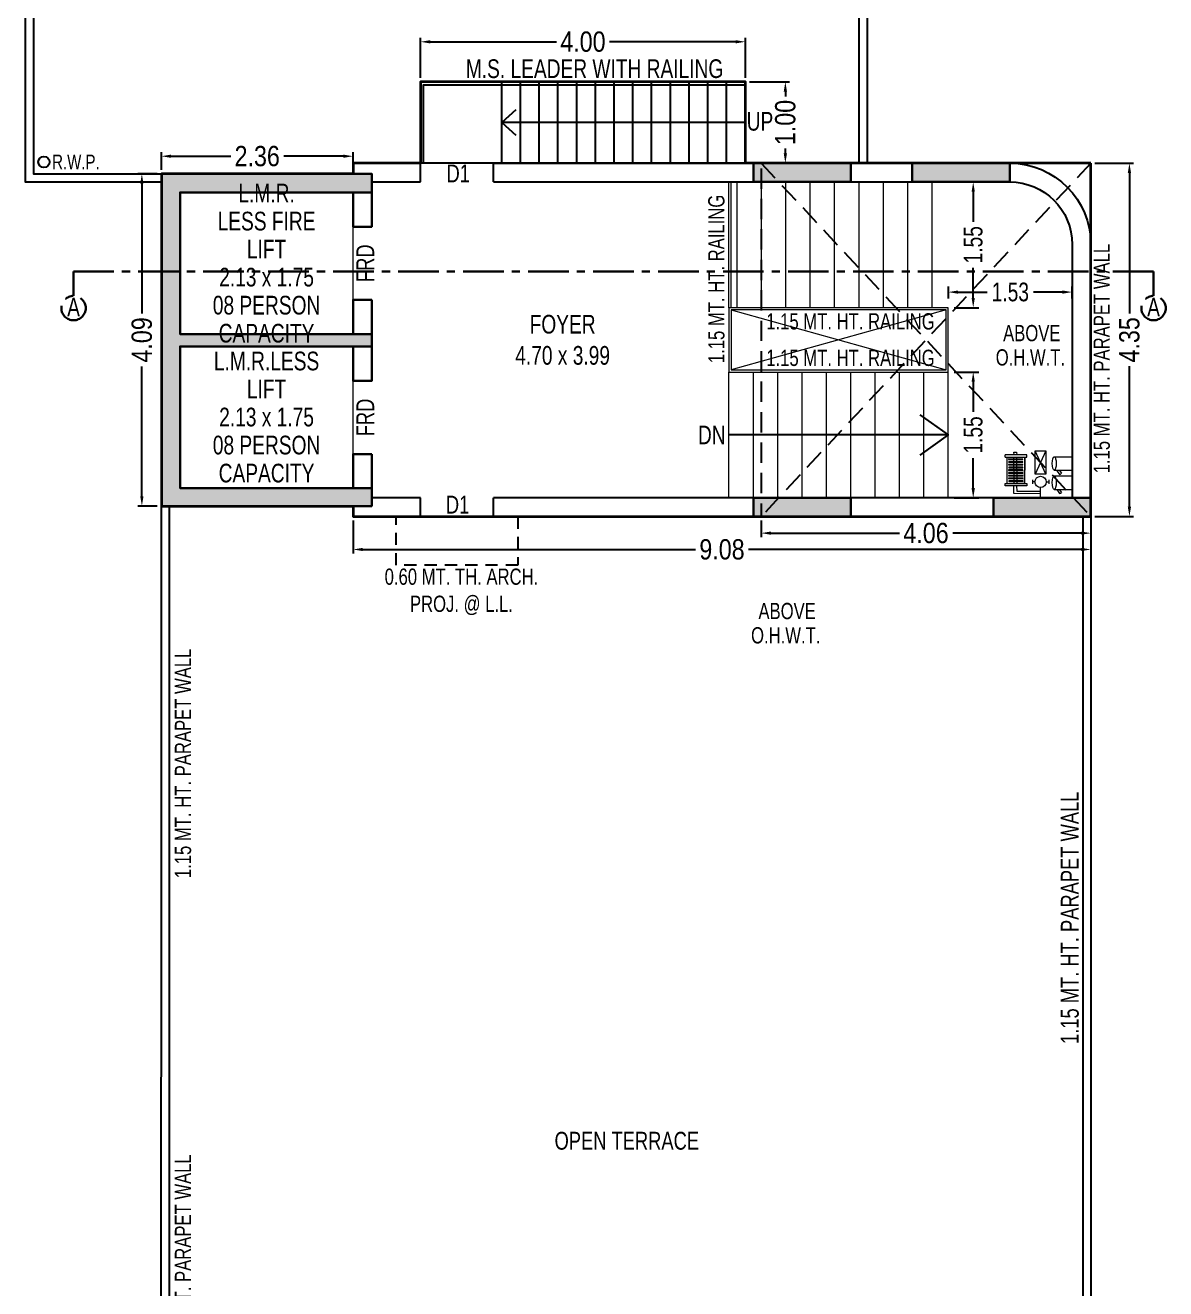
# Model space of a CAD drawing. Header units: millimetres. Extents: x 49 to 419, y 19 to 121.
# Drawn here: x 350.95 to 364.99, y 40.55 to 56.11 of the extents above; entities that cross this region are included whole.
import ezdxf
from ezdxf.enums import TextEntityAlignment as Align

# ---------------------------------------------------------------- set-up
doc = ezdxf.new("R2010")
doc.units = ezdxf.units.MM
doc.header["$MEASUREMENT"] = 0
doc.header["$PDMODE"] = 32
doc.header["$PDSIZE"] = 0.3
for name, pattern in [('CENTER', [2, 1.25, -0.25, 0.25, -0.25]), ('CONTINOUS', [0]), ('HIDDEN', [0.375, 0.25, -0.125])]:
    doc.linetypes.add(name, pattern=pattern)
for name, color, linetype, lineweight in [('A_BUILT UP', 1, 'Continuous', 35), ('A_DIM', 7, 'Continuous', 25), ('A_DOOR', 34, 'Continuous', 20), ('A_FIRE SYSTEM', 1, 'HIDDEN', 25), ('A_SECTION LINE', 7, 'CENTER', 30), ('g-ele-01', 7, 'Continuous', 9), ('g-ele-03', 147, 'Continuous', 5), ('g-ele02', 4, 'Continuous', 9), ('g-r.c.c', 5, 'Continuous', 30), ('g-sol250', 250, 'Continuous', 9)]:
    doc.layers.add(name, color=color, linetype=linetype, lineweight=lineweight)
for name, color, linetype in [('A_PARAPET', 4, 'Continuous'), ('A_PROJ.', 42, 'HIDDEN'), ('A_STAIR', 144, 'Continuous'), ('A_TEXT', 7, 'Continuous'), ('A_TEXT C.', 7, 'Continuous'), ('A_Text D&W', 7, 'Continuous'), ('A_Wall', 7, 'Continuous'), ('K STAIR & LIFT', 7, 'Continuous')]:
    doc.layers.add(name, color=color, linetype=linetype)
doc.styles.add('AAL', font='simplex.shx')
doc.styles.add('Dinesh', font='swisscl.ttf')
doc.styles.add('ROMAND', font='swissc.ttf')
doc.styles.add('SWISS', font='swisscl.ttf')
doc.dimstyles.new('Dim', dxfattribs={"dimtxt": 0.21, "dimasz": 0.1, "dimexe": 0.0625, "dimexo": 0.0625, "dimgap": 9e-05, "dimtad": 0, "dimtoh": 1, "dimzin": 0, "dimdsep": 46, "dimtxsty": 'Dinesh', "dimcen": 0, "dimclrd": 256, "dimclre": 256, "dimclrt": 256, "dimadec": 0, "dimazin": 0, "dimtfac": 1, "dimtofl": 0, "dimtmove": 0, "dimatfit": 3, "dimfxl": 0, "dimtolj": 1, "dimtzin": 0, "dimlwd": -1, "dimarcsym": 1})
doc.dimstyles.new('GP', dxfattribs={"dimtxt": 0.23, "dimasz": 0.125, "dimexe": 0.025, "dimexo": 0.1, "dimgap": 0.05, "dimtad": 0, "dimzin": 0, "dimdsep": 46, "dimtxsty": 'AAL', "dimblk": 'ARCHTICK', "dimcen": -90, "dimdle": 0.025, "dimse1": 1, "dimse2": 1, "dimclrd": 256, "dimclre": 256, "dimclrt": 256, "dimazin": 0, "dimtfac": 1, "dimtix": 1, "dimtmove": 2, "dimatfit": 1, "dimfxl": 0.18, "dimtolj": 1, "dimtzin": 0, "dimlwd": -1, "dimlwe": -1, "dimarcsym": 2})
doc.dimstyles.new('S-100', dxfattribs={"dimtxt": 0.23, "dimasz": 0.12, "dimexe": 0.1, "dimexo": 0, "dimgap": 0.1, "dimtad": 0, "dimzin": 0, "dimdsep": 46, "dimtxsty": 'ROMAND', "dimblk1": 'OBLIQUE', "dimblk2": 'OBLIQUE', "dimsah": 1, "dimcen": 0, "dimdle": 0.1, "dimclrd": 7, "dimclre": 7, "dimclrt": 7, "dimadec": 0, "dimazin": 0, "dimtfac": 1, "dimtix": 1, "dimtofl": 0, "dimtmove": 2, "dimatfit": 3, "dimldrblk": 'OBLIQUE', "dimfxl": 0.1, "dimtolj": 1, "dimtzin": 0, "dimarcsym": 0})

# ---------------------------------------------------------------- blocks, each defined once
blk = doc.blocks.new('*D24')
at = {"layer": 'A_DIM', "transparency": 16777216}
for p, q in [((364.117, 54.41), (364.591, 54.41)), ((364.117, 50.058), (364.591, 50.058))]:
    blk.add_line(p, q, dxfattribs=at)
at = {"layer": 'A_DIM', "color": 7, "linetype": 'Continuous', "transparency": 16777216}
for p, q in [((364.541, 54.29), (364.541, 52.56)), ((364.541, 50.178), (364.541, 51.908))]:
    blk.add_line(p, q, dxfattribs=at)
at = {"layer": 'A_DIM', "color": 7, "transparency": 16777216}
for points in [[(364.521, 54.29), (364.561, 54.29), (364.541, 54.41)], [(364.521, 50.178), (364.561, 50.178), (364.541, 50.058)]]:
    blk.add_solid(points, dxfattribs=at)
at = {"layer": 'Defpoints', "color": 0, "transparency": 16777216}
for p in [(364.067, 54.41), (364.067, 50.058), (364.541, 50.058)]:
    blk.add_point(p, dxfattribs=at)
at = {"layer": 'A_DIM', "color": 7, "transparency": 16777216, "insert": (364.541, 52.234), "char_height": 0.25, "attachment_point": 5, "rotation": 90, "style": 'ROMAND'}
blk.add_mtext('\\A1;4.35', dxfattribs=at)
blk = doc.blocks.new('*D25')
at = {"layer": 'A_DIM', "transparency": 16777216}
for p, q in [((352.623, 54.329), (352.623, 54.545)), ((354.983, 54.329), (354.983, 54.545))]:
    blk.add_line(p, q, dxfattribs=at)
at = {"layer": 'A_DIM', "color": 7, "linetype": 'Continuous', "transparency": 16777216}
for p, q in [((352.743, 54.495), (353.478, 54.495)), ((354.863, 54.495), (354.129, 54.495))]:
    blk.add_line(p, q, dxfattribs=at)
at = {"layer": 'A_DIM', "color": 7, "transparency": 16777216}
for points in [[(352.743, 54.515), (352.743, 54.475), (352.623, 54.495)], [(354.863, 54.515), (354.863, 54.475), (354.983, 54.495)]]:
    blk.add_solid(points, dxfattribs=at)
at = {"layer": 'Defpoints', "color": 0, "transparency": 16777216}
for p in [(352.623, 54.495), (352.623, 54.279), (354.983, 54.279)]:
    blk.add_point(p, dxfattribs=at)
at = {"layer": 'A_DIM', "color": 7, "transparency": 16777216, "insert": (353.803, 54.495), "char_height": 0.25, "attachment_point": 5, "style": 'ROMAND'}
blk.add_mtext('\\A1;2.36', dxfattribs=at)
blk = doc.blocks.new('*D26')
at = {"layer": 'A_DIM', "transparency": 16777216}
for p, q in [((352.573, 54.279), (352.333, 54.279)), ((352.573, 50.188), (352.333, 50.188))]:
    blk.add_line(p, q, dxfattribs=at)
at = {"layer": 'A_DIM', "color": 7, "linetype": 'Continuous', "transparency": 16777216}
for p, q in [((352.383, 54.159), (352.383, 52.56)), ((352.383, 50.308), (352.383, 51.906))]:
    blk.add_line(p, q, dxfattribs=at)
at = {"layer": 'A_DIM', "color": 7, "transparency": 16777216}
for points in [[(352.363, 54.159), (352.403, 54.159), (352.383, 54.279)], [(352.363, 50.308), (352.403, 50.308), (352.383, 50.188)]]:
    blk.add_solid(points, dxfattribs=at)
at = {"layer": 'Defpoints', "color": 0, "transparency": 16777216}
for p in [(352.623, 54.279), (352.383, 50.188), (352.623, 50.188)]:
    blk.add_point(p, dxfattribs=at)
at = {"layer": 'A_DIM', "color": 7, "transparency": 16777216, "insert": (352.383, 52.233), "char_height": 0.25, "attachment_point": 5, "rotation": 90, "style": 'ROMAND'}
blk.add_mtext('\\A1;4.09', dxfattribs=at)
blk = doc.blocks.new('*D27')
at = {"layer": 'A_DIM', "transparency": 16777216}
for p, q in [((355.813, 55.46), (355.813, 55.954)), ((359.813, 55.46), (359.813, 55.954))]:
    blk.add_line(p, q, dxfattribs=at)
at = {"layer": 'A_DIM', "color": 7, "linetype": 'Continuous', "transparency": 16777216}
for p, q in [((355.933, 55.904), (357.486, 55.904)), ((359.693, 55.904), (358.14, 55.904))]:
    blk.add_line(p, q, dxfattribs=at)
at = {"layer": 'A_DIM', "color": 7, "transparency": 16777216}
for points in [[(355.933, 55.924), (355.933, 55.884), (355.813, 55.904)], [(359.693, 55.924), (359.693, 55.884), (359.813, 55.904)]]:
    blk.add_solid(points, dxfattribs=at)
at = {"layer": 'Defpoints', "color": 0, "transparency": 16777216}
for p in [(359.813, 55.904), (355.813, 55.41), (359.813, 55.41)]:
    blk.add_point(p, dxfattribs=at)
at = {"layer": 'A_DIM', "color": 7, "transparency": 16777216, "insert": (357.813, 55.904), "char_height": 0.25, "attachment_point": 5, "style": 'ROMAND'}
blk.add_mtext('\\A1;4.00', dxfattribs=at)
blk = doc.blocks.new('*D28')
at = {"layer": 'A_DIM', "transparency": 16777216}
for p, q in [((359.863, 55.41), (360.355, 55.41)), ((359.863, 54.41), (360.355, 54.41))]:
    blk.add_line(p, q, dxfattribs=at)
at = {"layer": 'A_DIM', "color": 7, "linetype": 'Continuous', "transparency": 16777216}
for p, q in [((360.305, 55.29), (360.305, 55.23)), ((360.305, 54.53), (360.305, 54.591))]:
    blk.add_line(p, q, dxfattribs=at)
at = {"layer": 'A_DIM', "color": 7, "transparency": 16777216}
for points in [[(360.285, 55.29), (360.325, 55.29), (360.305, 55.41)], [(360.285, 54.53), (360.325, 54.53), (360.305, 54.41)]]:
    blk.add_solid(points, dxfattribs=at)
at = {"layer": 'Defpoints', "color": 0, "transparency": 16777216}
for p in [(359.813, 55.41), (359.813, 54.41), (360.305, 54.41)]:
    blk.add_point(p, dxfattribs=at)
at = {"layer": 'A_DIM', "color": 7, "transparency": 16777216, "insert": (360.305, 54.91), "char_height": 0.25, "attachment_point": 5, "rotation": 90, "style": 'ROMAND'}
blk.add_mtext('\\A1;1.00', dxfattribs=at)
blk = doc.blocks.new('*D29')
at = {"layer": 'A_DIM', "transparency": 16777216}
for p, q in [((360.007, 50.008), (360.007, 49.804)), ((364.067, 50.008), (364.067, 49.804))]:
    blk.add_line(p, q, dxfattribs=at)
at = {"layer": 'A_DIM', "color": 7, "linetype": 'Continuous', "transparency": 16777216}
for p, q in [((360.127, 49.854), (361.709, 49.854)), ((363.947, 49.854), (362.365, 49.854))]:
    blk.add_line(p, q, dxfattribs=at)
at = {"layer": 'A_DIM', "color": 7, "transparency": 16777216}
for points in [[(360.127, 49.874), (360.127, 49.834), (360.007, 49.854)], [(363.947, 49.874), (363.947, 49.834), (364.067, 49.854)]]:
    blk.add_solid(points, dxfattribs=at)
at = {"layer": 'Defpoints', "color": 0, "transparency": 16777216}
for p in [(360.007, 50.058), (364.067, 50.058), (360.007, 49.854)]:
    blk.add_point(p, dxfattribs=at)
at = {"layer": 'A_DIM', "color": 7, "transparency": 16777216, "insert": (362.037, 49.854), "char_height": 0.25, "attachment_point": 5, "style": 'ROMAND'}
blk.add_mtext('\\A1;4.06', dxfattribs=at)
blk = doc.blocks.new('*D30')
at = {"layer": 'A_DIM', "transparency": 16777216}
for p, q in [((354.983, 50.008), (354.983, 49.603)), ((364.067, 50.008), (364.067, 49.603))]:
    blk.add_line(p, q, dxfattribs=at)
at = {"layer": 'A_DIM', "color": 7, "linetype": 'Continuous', "transparency": 16777216}
for p, q in [((355.103, 49.653), (359.199, 49.653)), ((363.947, 49.653), (359.851, 49.653))]:
    blk.add_line(p, q, dxfattribs=at)
at = {"layer": 'A_DIM', "color": 7, "transparency": 16777216}
for points in [[(355.103, 49.673), (355.103, 49.633), (354.983, 49.653)], [(363.947, 49.673), (363.947, 49.633), (364.067, 49.653)]]:
    blk.add_solid(points, dxfattribs=at)
at = {"layer": 'Defpoints', "color": 0, "transparency": 16777216}
for p in [(354.983, 50.058), (364.067, 50.058), (364.067, 49.653)]:
    blk.add_point(p, dxfattribs=at)
at = {"layer": 'A_DIM', "color": 7, "transparency": 16777216, "insert": (359.525, 49.653), "char_height": 0.25, "attachment_point": 5, "style": 'ROMAND'}
blk.add_mtext('\\A1;9.08', dxfattribs=at)
blk = doc.blocks.new('*D161')
at = {"layer": 'A_STAIR', "color": 7, "lineweight": -2, "transparency": 16777216}
for p, q in [((362.382, 51.838), (362.688, 51.838)), ((362.618, 51.718), (362.618, 51.347)), ((362.618, 50.408), (362.618, 50.779)), ((362.382, 50.288), (362.688, 50.288))]:
    blk.add_line(p, q, dxfattribs=at)
at = {"layer": 'A_STAIR', "color": 7, "transparency": 16777216}
for points in [[(362.598, 51.718), (362.638, 51.718), (362.618, 51.838)], [(362.598, 50.408), (362.638, 50.408), (362.618, 50.288)]]:
    blk.add_solid(points, dxfattribs=at)
at = {"layer": 'Defpoints', "color": 0, "transparency": 16777216}
for p in [(362.312, 51.838), (362.312, 50.288), (362.618, 50.288)]:
    blk.add_point(p, dxfattribs=at)
at = {"layer": 'A_STAIR', "color": 7, "transparency": 16777216, "insert": (362.618, 51.063), "char_height": 0.23, "attachment_point": 5, "rotation": 90, "style": 'Dinesh'}
blk.add_mtext('\\A1;1.55', dxfattribs=at)
blk = doc.blocks.new('_OBLIQUE')
at = {"color": 0, "linetype": 'ByBlock'}
blk.add_line((-0.5, -0.5), (0.5, 0.5), dxfattribs=at)
blk = doc.blocks.new('*D162')
at = {"layer": 'A_STAIR', "color": 7, "lineweight": -2, "transparency": 16777216}
for p, q in [((362.382, 54.179), (362.688, 54.179)), ((362.618, 54.059), (362.618, 53.689)), ((362.618, 52.75), (362.618, 53.12)), ((362.382, 52.63), (362.688, 52.63))]:
    blk.add_line(p, q, dxfattribs=at)
at = {"layer": 'A_STAIR', "color": 7, "transparency": 16777216}
for points in [[(362.598, 54.059), (362.638, 54.059), (362.618, 54.179)], [(362.598, 52.75), (362.638, 52.75), (362.618, 52.63)]]:
    blk.add_solid(points, dxfattribs=at)
at = {"layer": 'Defpoints', "color": 0, "transparency": 16777216}
for p in [(362.312, 54.179), (362.618, 54.179), (362.312, 52.63, 0)]:
    blk.add_point(p, dxfattribs=at)
at = {"layer": 'A_STAIR', "color": 7, "transparency": 16777216, "insert": (362.618, 53.405), "char_height": 0.23, "attachment_point": 5, "rotation": 90, "style": 'Dinesh'}
blk.add_mtext('\\A1;1.55', dxfattribs=at)
blk = doc.blocks.new('*D163')
at = {"layer": 'A_STAIR', "color": 7, "lineweight": -2, "transparency": 16777216}
for p, q in [((362.312, 52.742), (362.312, 52.892)), ((362.432, 52.822), (362.79, 52.822)), ((363.717, 52.822), (363.359, 52.822)), ((363.837, 52.742), (363.837, 52.892))]:
    blk.add_line(p, q, dxfattribs=at)
at = {"layer": 'A_STAIR', "color": 7, "transparency": 16777216}
for points in [[(362.432, 52.842), (362.432, 52.802), (362.312, 52.822)], [(363.717, 52.842), (363.717, 52.802), (363.837, 52.822)]]:
    blk.add_solid(points, dxfattribs=at)
at = {"layer": 'Defpoints', "color": 0, "transparency": 16777216}
for p in [(362.312, 52.822), (362.312, 52.672), (363.837, 52.672, 0)]:
    blk.add_point(p, dxfattribs=at)
at = {"layer": 'A_STAIR', "color": 7, "transparency": 16777216, "insert": (363.075, 52.822), "char_height": 0.23, "attachment_point": 5, "style": 'Dinesh'}
blk.add_mtext('\\A1;1.53', dxfattribs=at)
blk = doc.blocks.new('A$C601668E3')
at = {"layer": 'A_FIRE SYSTEM', "color": 1, "linetype": 'CONTINOUS', "lineweight": 13}
for p, q in [((0, 0), (0.002, -0.126)), ((-0.166, -0.108), (-0.388, -0.112)), ((-0.388, -0.112), (-0.385, -0.278)), ((-0.229, -0.109), (-0.255, -0.071)), ((-0.197, -0.108), (-0.231, -0.058)), ((0.001, -0.052), (0.328, -0.047)), ((0.295, -0.076), (0.001, -0.081)), ((0.172, -0.146), (0.44, -0.142)), ((0.173, -0.175), (0.172, -0.146)), ((0.297, -0.144), (0.295, -0.076)), ((0.328, -0.047), (0.33, -0.143)), ((0.44, -0.142), (0.44, -0.17)), ((-0.163, -0.274), (-0.385, -0.278)), ((-0.225, -0.345), (-0.251, -0.307)), ((-0.192, -0.344), (-0.227, -0.294)), ((-0.097, -0.225), (-0.097, -0.174)), ((-0.066, -0.197), (-0.097, -0.198)), ((-0.058, -0.294), (0.073, -0.292)), ((-0.058, -0.294), (0.078, -0.579)), ((-0.053, -0.582), (-0.058, -0.294)), ((-0.053, -0.582), (0.073, -0.292)), ((0.073, -0.195), (0.104, -0.194)), ((0.073, -0.292), (0.078, -0.579)), ((0.104, -0.222), (0.103, -0.171)), ((0.44, -0.17), (0.173, -0.175)), ((0.199, -0.175), (0.204, -0.498)), ((0.204, -0.498), (0.199, -0.175)), ((0.396, -0.196), (0.221, -0.2)), ((0.221, -0.2), (0.221, -0.205)), ((0.221, -0.205), (0.396, -0.202)), ((0.397, -0.23), (0.222, -0.233)), ((0.222, -0.233), (0.222, -0.239)), ((0.222, -0.239), (0.397, -0.236)), ((0.398, -0.264), (0.222, -0.267)), ((0.222, -0.267), (0.222, -0.273)), ((0.222, -0.273), (0.398, -0.27)), ((0.398, -0.298), (0.223, -0.301)), ((0.223, -0.301), (0.223, -0.306)), ((0.223, -0.306), (0.398, -0.303)), ((0.303, -0.497), (0.297, -0.173)), ((0.33, -0.172), (0.336, -0.496)), ((0.396, -0.202), (0.396, -0.196)), ((0.397, -0.236), (0.397, -0.23)), ((0.398, -0.27), (0.398, -0.264)), ((0.398, -0.303), (0.398, -0.298)), ((0.414, -0.171), (0.42, -0.494)), ((-0.162, -0.344), (-0.384, -0.347)), ((-0.384, -0.347), (-0.381, -0.513)), ((0.399, -0.332), (0.223, -0.335)), ((0.223, -0.335), (0.224, -0.34)), ((0.224, -0.34), (0.399, -0.337)), ((0.399, -0.365), (0.224, -0.368)), ((0.224, -0.368), (0.224, -0.374)), ((0.224, -0.374), (0.399, -0.371)), ((0.4, -0.399), (0.225, -0.402)), ((0.225, -0.402), (0.225, -0.408)), ((0.225, -0.408), (0.4, -0.405)), ((0.4, -0.433), (0.225, -0.436)), ((0.225, -0.436), (0.225, -0.442)), ((0.225, -0.442), (0.401, -0.439)), ((0.401, -0.467), (0.226, -0.47)), ((0.399, -0.337), (0.399, -0.332)), ((0.399, -0.371), (0.399, -0.365)), ((0.4, -0.405), (0.4, -0.399)), ((0.401, -0.439), (0.4, -0.433)), ((0.401, -0.472), (0.401, -0.467)), ((-0.159, -0.51), (-0.381, -0.513)), ((0.078, -0.579), (-0.053, -0.582)), ((0.446, -0.494), (0.178, -0.499)), ((0.178, -0.499), (0.179, -0.528)), ((0.179, -0.528), (0.446, -0.523)), ((0.226, -0.47), (0.226, -0.475)), ((0.226, -0.475), (0.401, -0.472)), ((0.304, -0.556), (0.303, -0.525)), ((0.337, -0.556), (0.304, -0.556)), ((0.336, -0.525), (0.337, -0.556)), ((0.446, -0.494), (0.446, -0.523))]:
    blk.add_line(p, q, dxfattribs=at)
for centre, major_axis, ratio, start_param, end_param in [((-0.229, -0.089), (0.0218, 0.0226), 1, 0.810661, 1.722002), ((-0.165, -0.191), (-0.0014, 0.083), 0.29661, 1.570796327641413, 7.853981634820997), ((0.003, -0.196), (0.0485, 0.0502), 1, 3.926991, 10.210176), ((-0.225, -0.325), (0.0226, -0.0218), 1, 2.381457, 3.292798), ((-0.161, -0.427), (-0.0014, 0.083), 0.29661, 1.570796327641413, 7.853981634820997)]:
    blk.add_ellipse(centre, major_axis=major_axis, ratio=ratio, start_param=start_param, end_param=end_param, dxfattribs=at)

msp = doc.modelspace()

# ---------------------------------------------------------------- hatches: boundary and pattern name
at = {"layer": 'g-sol250'}
h = msp.add_hatch(color=7, dxfattribs=at)
h.dxf.hatch_style = 1
h.paths.add_polyline_path([(361.112, 54.409), (361.112, 54.179), (359.912, 54.179), (359.912, 54.409)])
h = msp.add_hatch(color=7, dxfattribs=at)
h.dxf.hatch_style = 1
h.paths.add_polyline_path([(363.068, 54.409), (363.068, 54.179), (361.868, 54.179), (361.868, 54.409)])
h = msp.add_hatch(color=7, dxfattribs=at)
h.dxf.hatch_style = 1
h.paths.add_polyline_path([(352.623, 50.188), (355.213, 50.188), (355.213, 50.409), (352.853, 50.409), (352.853, 52.154), (355.213, 52.154), (355.213, 52.304), (352.853, 52.304), (352.853, 54.049), (355.213, 54.049), (355.213, 54.279), (352.623, 54.279)])
h = msp.add_hatch(color=7, dxfattribs=at)
h.dxf.hatch_style = 1
h.paths.add_polyline_path([(361.112, 50.288), (361.112, 50.058), (359.912, 50.058), (359.912, 50.288)])
h = msp.add_hatch(color=7, dxfattribs=at)
h.dxf.hatch_style = 1
h.paths.add_polyline_path([(364.067, 50.288), (364.067, 50.058), (362.867, 50.058), (362.867, 50.288)])

# ---------------------------------------------------------------- linework, layer by layer
at = {"layer": 'A_BUILT UP'}
msp.add_lwpolyline([(364.067, 54.41), (359.813, 54.41), (359.813, 55.41), (355.813, 55.41), (355.813, 54.41), (354.983, 54.41), (354.983, 54.279), (352.623, 54.279), (352.623, 50.188), (354.983, 50.188), (354.983, 50.058), (364.067, 50.058)], close=True, dxfattribs=at)
at = {"layer": 'A_DOOR', "color": 7}
for p, q in [((356.713, 54.41), (355.813, 54.41)), ((354.983, 52.727), (354.983, 53.627)), ((354.983, 50.828), (354.983, 51.728)), ((356.713, 50.058), (355.813, 50.058))]:
    msp.add_line(p, q, dxfattribs=at)
at = {"layer": 'A_PARAPET', "color": 7}
for points in [[(361.315, 54.41), (361.315, 69.927), (350.948, 69.927), (350.948, 54.179), (352.623, 54.179)], [(361.215, 54.41), (361.215, 65.052), (359.583, 65.052), (359.583, 66.177), (361.215, 66.177), (361.215, 69.827), (351.048, 69.827), (351.048, 54.279), (352.623, 54.279)], [(364.067, 50.058), (364.067, 31.194), (352.622, 36.131), (352.623, 50.188)], [(363.967, 50.058), (363.967, 31.346), (360.008, 33.054), (360.008, 34.464), (357.708, 34.464), (357.708, 34.046), (354.346, 35.496), (354.346, 37.188), (352.722, 37.188), (352.723, 50.188)]]:
    msp.add_lwpolyline(points, dxfattribs=at)
at = {"layer": 'A_PROJ.', "color": 7, "ltscale": 0.6}
msp.add_lwpolyline([(357.013, 50.058), (357.013, 49.458), (355.513, 49.458), (355.513, 50.058)], dxfattribs=at)
at = {"layer": 'A_SECTION LINE', "ltscale": 0.4}
msp.add_lwpolyline([(364.838, 52.775), (364.838, 53.075), (351.542, 53.075), (351.542, 52.775)], dxfattribs=at)
msp.add_lwpolyline([(364.838, 52.775), (364.838, 53.075), (351.542, 53.075), (351.542, 52.775)], dxfattribs=at)
for centre in [(351.542, 52.625), (351.542, 52.625), (364.838, 52.625), (364.838, 52.625)]:
    msp.add_circle(centre, 0.15, dxfattribs=at)
at = {"layer": 'A_STAIR', "color": 7}
for p, q in [((356.813, 54.41), (356.813, 55.41)), ((357.044, 54.41), (357.044, 55.41)), ((357.275, 54.41), (357.275, 55.41)), ((357.505, 54.41), (357.505, 55.41)), ((357.736, 54.41), (357.736, 55.41)), ((357.967, 54.41), (357.967, 55.41)), ((358.198, 54.41), (358.198, 55.41)), ((358.429, 54.41), (358.429, 55.41)), ((358.659, 54.41), (358.659, 55.41)), ((358.89, 54.41), (358.89, 55.41)), ((359.121, 54.41), (359.121, 55.41)), ((359.352, 54.41), (359.352, 55.41)), ((359.582, 54.41), (359.582, 55.41)), ((359.813, 54.91), (356.813, 54.91)), ((358.208, 54.41), (356.613, 54.41))]:
    msp.add_line(p, q, dxfattribs=at)
for points in [[(359.813, 54.41), (355.813, 54.41), (355.813, 55.41), (359.813, 55.41)], [(359.813, 54.41), (355.849, 54.41), (355.849, 55.375), (359.813, 55.375)]]:
    msp.add_lwpolyline(points, close=True, dxfattribs=at)
msp.add_lwpolyline([(356.989, 55.068), (356.813, 54.91), (356.989, 54.753)], dxfattribs=at)
at = {"layer": 'A_TEXT', "color": 7, "lineweight": -3}
msp.add_circle((351.177, 54.424), 0.0693, dxfattribs=at)
msp.add_circle((351.177, 54.424), 0.0693, dxfattribs=at)
at = {"layer": 'A_Wall'}
for p, q in [((354.983, 54.41), (355.813, 54.41)), ((354.983, 54.41), (354.983, 54.279)), ((355.813, 54.179), (355.813, 54.41)), ((356.713, 54.179), (356.713, 54.41)), ((355.213, 54.179), (355.813, 54.179)), ((355.813, 50.288), (355.213, 50.288)), ((355.813, 50.288), (355.213, 50.288)), ((355.813, 50.188), (355.813, 50.288)), ((355.813, 50.058), (355.813, 50.288)), ((356.713, 50.188), (356.713, 50.288)), ((356.713, 50.058), (356.713, 50.288)), ((354.983, 50.058), (354.983, 50.188)), ((354.983, 50.058), (355.813, 50.058)), ((354.983, 50.058), (355.813, 50.058))]:
    msp.add_line(p, q, dxfattribs=at)
for points in [[(356.713, 54.41), (363.068, 54.41, -0.413166), (364.067, 53.409), (364.067, 50.058), (356.713, 50.058)], [(356.713, 54.179), (363.067, 54.179, -0.414213), (363.837, 53.409), (363.837, 50.288), (356.713, 50.288)]]:
    msp.add_lwpolyline(points, format="xyb", dxfattribs=at)
at = {"layer": 'g-ele-01', "color": 7}
for points in [[(363.837, 53.409), (363.837, 50.288)], [(364.067, 53.409), (364.067, 50.288)]]:
    msp.add_lwpolyline(points, dxfattribs=at)
at = {"layer": 'g-ele-01', "color": 7, "elevation": 0}
for points in [[(362.311, 51.838), (362.311, 52.63), (359.611, 52.63), (359.611, 51.838)], [(362.286, 51.863), (362.286, 52.605), (359.636, 52.605), (359.636, 51.863)]]:
    msp.add_lwpolyline(points, close=True, dxfattribs=at)
at = {"layer": 'g-ele-01', "color": 7}
for radius in [1, 0.77]:
    msp.add_arc((363.067, 53.409), radius, 0, 90, dxfattribs=at)
at = {"layer": 'g-ele-03', "color": 7}
for p, q in [((359.611, 50.288, 0), (359.611, 51.838, 0)), ((359.911, 50.288, 0), (359.911, 51.838, 0)), ((360.211, 50.288, 0), (360.211, 51.838, 0)), ((360.511, 50.288, 0), (360.511, 51.838, 0)), ((360.811, 50.288, 0), (360.811, 51.838, 0)), ((361.111, 50.288, 0), (361.111, 51.838, 0)), ((361.411, 50.288, 0), (361.411, 51.838, 0)), ((361.711, 50.288, 0), (361.711, 51.838, 0)), ((362.011, 50.288, 0), (362.011, 51.838, 0)), ((362.311, 50.288, 0), (362.311, 51.838, 0))]:
    msp.add_line(p, q, dxfattribs=at)
at = {"layer": 'g-ele-03', "color": 7, "elevation": 0}
for points in [[(362.286, 52.605), (359.636, 51.863)], [(359.636, 52.605), (362.286, 51.863)]]:
    msp.add_lwpolyline(points, dxfattribs=at)
at = {"layer": 'g-ele02', "color": 7}
for p, q in [((359.611, 52.63, 0), (359.611, 54.18, 0)), ((359.636, 52.63, 0), (359.636, 54.18, 0)), ((359.712, 52.63, 0), (359.712, 54.18, 0)), ((360.012, 52.63, 0), (360.012, 54.18, 0)), ((360.312, 52.63, 0), (360.312, 54.18, 0)), ((360.612, 52.63, 0), (360.612, 54.18, 0)), ((360.912, 52.63, 0), (360.912, 54.18, 0)), ((361.212, 52.63, 0), (361.212, 54.18, 0)), ((361.512, 52.63, 0), (361.512, 54.179, 0)), ((361.812, 52.63, 0), (361.812, 54.179, 0)), ((362.112, 52.63, 0), (362.112, 54.179, 0))]:
    msp.add_line(p, q, dxfattribs=at)
at = {"layer": 'g-r.c.c', "color": 7}
for points in [[(361.112, 54.409), (361.112, 54.179), (359.912, 54.179), (359.912, 54.409)], [(352.623, 50.188), (355.213, 50.188), (355.213, 50.409), (352.853, 50.409), (352.853, 52.154), (355.213, 52.154), (355.213, 52.304), (352.853, 52.304), (352.853, 54.049), (355.213, 54.049), (355.213, 54.279), (352.623, 54.279)], [(354.983, 54.049), (355.213, 54.049), (355.213, 53.627), (354.983, 53.627)], [(355.213, 52.727), (354.983, 52.727), (354.983, 52.304), (355.213, 52.304)], [(354.983, 52.154), (355.213, 52.154), (355.213, 51.728), (354.983, 51.728)], [(355.213, 50.828), (354.983, 50.828), (354.983, 50.409), (355.213, 50.409)], [(361.112, 50.288), (361.112, 50.058), (359.912, 50.058), (359.912, 50.288)], [(364.067, 50.288), (364.067, 50.058), (362.867, 50.058), (362.867, 50.288)]]:
    msp.add_lwpolyline(points, close=True, dxfattribs=at)
at = {"layer": 'g-r.c.c', "color": 7, "elevation": 0}
msp.add_lwpolyline([(363.068, 54.409), (363.068, 54.179), (361.868, 54.179), (361.868, 54.409)], close=True, dxfattribs=at)
at = {"layer": 'K STAIR & LIFT', "color": 7, "linetype": 'HIDDEN', "lineweight": -3}
for p, q in [((364.067, 54.41), (360.007, 50.058)), ((360.007, 54.41), (364.067, 50.058))]:
    msp.add_line(p, q, dxfattribs=at)
at = {"layer": 'K STAIR & LIFT', "color": 7, "linetype": 'HIDDEN', "lineweight": -3, "flags": 128}
msp.add_lwpolyline([(364.067, 54.41), (360.007, 54.41), (360.007, 50.058), (364.067, 50.058)], close=True, dxfattribs=at)

# ---------------------------------------------------------------- block references
at = {"layer": 'A_FIRE SYSTEM', "color": 1, "rotation": 179.0042454916269}
msp.add_blockref('A$C601668E3', (363.447, 50.288), dxfattribs=at)

# ---------------------------------------------------------------- texts
at = {"layer": 'A_SECTION LINE', "ltscale": 0.4, "style": 'Dinesh'}
for p in [(351.542, 52.637), (351.542, 52.637), (364.838, 52.637), (364.838, 52.637)]:
    msp.add_text('A', height=0.23, dxfattribs=at).set_placement(p, align=Align.MIDDLE_CENTER)
at = {"layer": 'A_TEXT', "style": 'SWISS'}
for s, p in [('M.S. LEADER WITH RAILING', (356.371, 55.458)), ('UP', (359.829, 54.81))]:
    msp.add_text(s, height=0.23, dxfattribs=at).set_placement(p)
at = {"layer": 'A_TEXT', "color": 7, "lineweight": -3, "style": 'SWISS'}
msp.add_text('R.W.P.', height=0.18, dxfattribs=at).set_placement((351.279, 54.335))
msp.add_text('R.W.P.', height=0.18, dxfattribs=at).set_placement((351.279, 54.335))
at = {"layer": 'A_TEXT', "char_height": 0.23, "width": 1.35194, "attachment_point": 5, "line_spacing_factor": 0.9, "style": 'SWISS'}
for s, insert in [('L.M.R. LESS FIRE LIFT\\P{\\A1;2.13} x {\\A1;1.75}\\P08 PERSON\\PCAPACITY', (353.918, 53.177)), ('L.M.R.LESS LIFT\\P{\\A1;2.13} x {\\A1;1.75}\\P08 PERSON\\PCAPACITY', (353.918, 51.282))]:
    msp.add_mtext(s, dxfattribs=dict(at, insert=insert))
at = {"layer": 'A_TEXT', "char_height": 0.23, "attachment_point": 5, "style": 'SWISS'}
for s, insert, width in [('FOYER\\P{\\A1;4.70} x {\\A1;3.99}', (357.563, 52.233), 1.7186), ('DN', (359.399, 51.063), 0.3613)]:
    msp.add_mtext(s, dxfattribs=dict(at, insert=insert, width=width))
at = {"layer": 'A_TEXT', "color": 7, "lineweight": -3, "width": 3.32715, "attachment_point": 5, "rotation": 90, "style": 'Dinesh'}
for insert, char_height in [((352.89, 47.019), 0.2), ((363.808, 45.118), 0.22), ((352.89, 40.793), 0.2)]:
    msp.add_mtext('1.15 MT. HT. PARAPET WALL', dxfattribs=dict(at, insert=insert, char_height=char_height))
at = {"layer": 'A_TEXT', "color": 7, "lineweight": -3, "insert": (358.353, 42.371), "char_height": 0.22, "width": 2.07576, "attachment_point": 5, "style": 'SWISS'}
msp.add_mtext('OPEN TERRACE', dxfattribs=at)
at = {"layer": 'A_TEXT C.', "char_height": 0.2, "attachment_point": 5, "rotation": 90, "style": 'SWISS'}
for s, insert, width in [('1.15 MT. HT. RAILING', (359.457, 52.984), 2.61648), ('1.15 MT. HT. PARAPET WALL', (364.201, 52.003), 3.04326)]:
    msp.add_mtext(s, dxfattribs=dict(at, insert=insert, width=width))
at = {"layer": 'A_TEXT C.', "char_height": 0.2, "attachment_point": 5, "style": 'SWISS'}
for s, insert, width in [('1.15 MT. HT. RAILING', (361.107, 52.46), 2.61648), ('1.15 MT. HT. RAILING', (361.107, 52.011), 2.61648), (' 0.60 MT. TH. ARCH.\\P PROJ. @ L.L.', (356.289, 49.131), 2)]:
    msp.add_mtext(s, dxfattribs=dict(at, insert=insert, width=width))
at = {"layer": 'A_Text D&W', "char_height": 0.22, "width": 0.36863, "attachment_point": 5, "style": 'SWISS'}
for insert in [(356.278, 54.283), (356.27, 50.205)]:
    msp.add_mtext('D1', dxfattribs=dict(at, insert=insert))
at = {"layer": 'A_Text D&W', "char_height": 0.22, "width": 0.36863, "attachment_point": 5, "rotation": 90, "style": 'SWISS'}
for insert in [(355.133, 53.177), (355.133, 51.278)]:
    msp.add_mtext('FRD', dxfattribs=dict(at, insert=insert))
at = {"layer": 'K STAIR & LIFT', "color": 7, "lineweight": -3, "style": 'SWISS'}
for s, p in [('ABOVE', (362.986, 52.217)), ('O.H.W.T.', (362.895, 51.918)), ('ABOVE', (359.974, 48.795)), ('O.H.W.T.', (359.883, 48.496))]:
    msp.add_text(s, height=0.2, dxfattribs=at).set_placement(p)

# ---------------------------------------------------------------- dimensions: what is measured, and where the dimension line sits
at = {"layer": 'A_DIM'}
for p1, p2, distance, picture, middle in [((355.813, 55.41, 0), (359.813, 55.41, 0), 0.494, '*D27', (357.813, 55.904, 0)), ((359.813, 55.41, 0), (359.813, 54.41, 0), 0.491, '*D28', (360.305, 54.91, 0))]:
    dim = msp.add_aligned_dim(p1=p1, p2=p2, distance=distance, dimstyle='GP', override={"dimtxt": 0.25, "dimasz": 0.12, "dimexe": 0.05, "dimexo": 0.05, "dimtxsty": 'ROMAND', "dimsah": 1, "dimse1": 0, "dimse2": 0, "dimclrd": 7, "dimclrt": 7, "dimfxl": 0.5, "dimfxlon": 1, "dimarcsym": 1}, dxfattribs=at)
    dim.commit()
    dim.dimension.update_dxf_attribs({"geometry": picture, "text_midpoint": middle})
for base, p1, p2, picture, middle in [((352.623, 54.495), (354.983, 54.279), (352.623, 54.279), '*D25', (353.803, 54.495)), ((364.067, 49.653), (354.983, 50.058), (364.067, 50.058), '*D30', (359.525, 49.653)), ((360.007, 49.854), (364.067, 50.058), (360.007, 50.058), '*D29', (362.037, 49.854))]:
    dim = msp.add_linear_dim(base=base, p1=p1, p2=p2, dimstyle='GP', override={"dimtxt": 0.25, "dimasz": 0.12, "dimexe": 0.05, "dimexo": 0.05, "dimtxsty": 'ROMAND', "dimsah": 1, "dimse1": 0, "dimse2": 0, "dimclrd": 7, "dimclrt": 7, "dimfxl": 0.5, "dimfxlon": 1, "dimarcsym": 1}, dxfattribs=at)
    dim.commit()
    dim.dimension.update_dxf_attribs({"geometry": picture, "text_midpoint": middle})
for base, p1, p2, picture, middle in [((364.541, 50.058), (364.067, 54.41), (364.067, 50.058), '*D24', (364.541, 52.234)), ((352.383, 50.188), (352.623, 54.279), (352.623, 50.188), '*D26', (352.383, 52.233))]:
    dim = msp.add_linear_dim(base=base, p1=p1, p2=p2, angle=90, dimstyle='GP', override={"dimtxt": 0.25, "dimasz": 0.12, "dimexe": 0.05, "dimexo": 0.05, "dimtxsty": 'ROMAND', "dimsah": 1, "dimse1": 0, "dimse2": 0, "dimclrd": 7, "dimclrt": 7, "dimfxl": 0.5, "dimfxlon": 1, "dimarcsym": 1}, dxfattribs=at)
    dim.commit()
    dim.dimension.update_dxf_attribs({"geometry": picture, "text_midpoint": middle})
at = {"layer": 'A_STAIR', "color": 7}
for base, p1, p2, picture, middle in [((362.618, 54.179), (362.312, 52.63, 0), (362.312, 54.179), '*D162', (362.618, 53.405)), ((362.618, 50.288), (362.312, 51.838), (362.312, 50.288), '*D161', (362.618, 51.063))]:
    dim = msp.add_linear_dim(base=base, p1=p1, p2=p2, angle=90, dimstyle='S-100', override={"dimasz": 0.12, "dimexe": 0.07, "dimexo": 0.07, "dimgap": 0.05, "dimtxsty": 'Dinesh'}, dxfattribs=at)
    dim.commit()
    dim.dimension.update_dxf_attribs({"geometry": picture, "text_midpoint": middle})
dim = msp.add_linear_dim(base=(362.312171078, 52.821981081), p1=(363.837171078, 52.671981081, 0.000000008), p2=(362.312171078, 52.671981081), dimstyle='S-100', override={"dimasz": 0.12, "dimexe": 0.07, "dimexo": 0.07, "dimgap": 0.05, "dimtxsty": 'Dinesh'}, dxfattribs=at)
dim.commit()
dim.dimension.update_dxf_attribs({"geometry": '*D163', "text_midpoint": (363.074671078, 52.821981081)})

# ---------------------------------------------------------------- leaders
msp.add_leader([(362.311, 51.063, 0), (359.611, 51.063, 0)], dimstyle='Dim', override={"dimasz": 0.35, "dimclrd": 7, "dimldrblk": 'Open90'}, dxfattribs=at)

doc.saveas('drawing.dxf')
